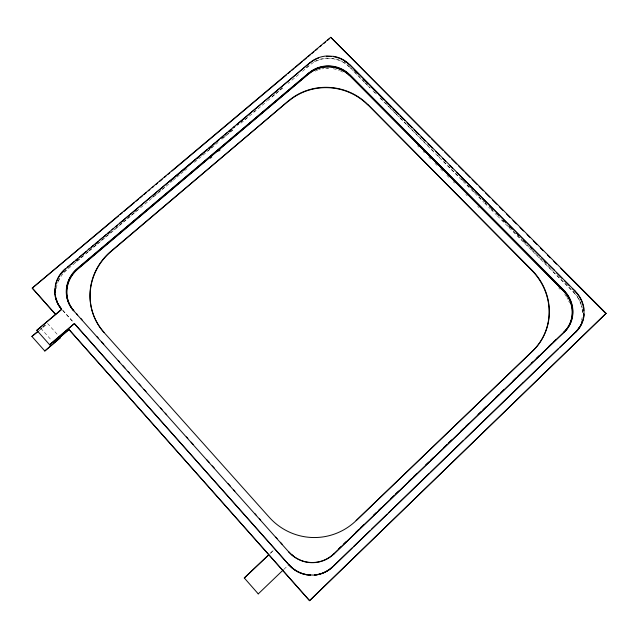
<?xml version="1.0" encoding="UTF-8"?>
<svg xmlns="http://www.w3.org/2000/svg" width="638" height="638" viewBox="0 0 638 638"><rect width="100%" height="100%" fill="white"/><g stroke="black" fill="none" stroke-linecap="round" stroke-linejoin="round"><path stroke-width="0.48" stroke-dasharray="3.19 2.39" d="M364.681 82.525L349.138 66.511A27.793 25.783 6.7 0 0 343.555 62.173M56.415 288.536L56.846 285.944A29.898 28.311 -26.6 0 1 57.954 282.315M368.07 85.931L370.239 87.717M283.95 569.319L288.24 565.156M270.018 553.561L273.59 550.171L270.002 553.617M40.736 328.913L42.204 327.661M42.937 327.039L45.888 324.535M38.735 330.939L46.088 324.678M63.816 272.394A29.922 28.335 -26.6 0 1 66.623 269.714L68.13 268.446M74.909 262.736L76.416 261.46M77.174 260.83L80.189 258.286M80.938 257.656L83.195 255.75M86.21 253.214L88.475 251.308M89.224 250.67L96.083 244.896M96.848 244.25L115.135 228.843M115.901 228.197L118.947 225.629M119.713 224.991L122.759 222.423M123.517 221.777L126.571 219.209M127.329 218.571L130.375 216.003M131.141 215.357L134.187 212.789M134.953 212.143L137.999 209.575M152.482 197.381L154.005 196.097M154.763 195.451L157.817 192.883M158.575 192.237L161.621 189.669M162.387 189.031L164.676 187.101M208.116 150.504L209.639 149.22M210.396 148.574L213.451 146.006M223.356 137.664L229.449 132.529M230.214 131.883L233.261 129.315M244.697 119.681L247.743 117.113M253.836 111.977L255.359 110.693M272.131 96.569L275.177 94.001M275.943 93.355L278.989 90.787M279.747 90.149L282.801 87.573M306.288 67.787L309.31 65.236M58.305 281.43A29.898 28.311 -26.6 0 1 66.807 269.906L72.078 265.464M72.828 264.834L88.634 251.516M89.392 250.878L172.388 180.945M173.153 180.299L176.2 177.731M176.957 177.093L180.004 174.525M180.761 173.887L183.808 171.319M184.573 170.673L187.62 168.113M194.47 162.339L218.076 142.441M221.88 139.236L234.066 128.972M240.917 123.198L266.812 101.378M267.569 100.74L284.325 86.624M288.129 83.418L289.652 82.135M291.917 80.221L299.469 73.856M302.492 71.312L310.044 64.948A27.769 25.767 6.7 0 1 326.249 58.481L333.443 58.832A27.769 25.767 6.7 0 1 349.082 66.854M552.907 271.652L573.817 292.244A29.611 27.825 38.3 0 1 575.755 294.381M545.179 263.885L573.817 292.244M62.899 310.379L73.418 322.198M349.138 66.511L353.205 70.603M353.883 71.281L364.745 82.19M365.422 82.876L367.456 84.918M374.442 91.936L376.548 94.049M380.75 98.276L384.953 102.503M385.655 103.204L387.76 105.318M388.462 106.02L394.061 111.65M394.762 112.352L399.667 117.28M400.369 117.99L405.975 123.62M406.677 124.322L428.401 146.15M431.208 148.965L434.709 152.482M437.509 155.305L441.017 158.822M443.817 161.637L457.837 175.721M461.338 179.238L462.741 180.65M466.944 184.868L469.042 186.982M472.551 190.507L474.648 192.612M478.859 196.839L480.956 198.952M485.159 203.179L486.563 204.583M491.467 209.511L492.871 210.923M501.978 220.07L504.786 222.893M507.585 225.708L510.392 228.524M513.191 231.339L516.692 234.856M517.394 235.566L522.299 240.494M523 241.196L528.607 246.826M531.414 249.641L543.321 261.612M544.023 262.314L552.436 270.767M365.359 83.203L370.176 88.052M372.991 90.875L376.5 94.408M380.017 97.941L389.156 107.12M389.858 107.822L395.48 113.476M396.182 114.178L484.035 202.453M484.736 203.155L490.359 208.809M491.061 209.511L496.683 215.166M497.385 215.867L544.477 263.183M417.499 145.711L418.903 147.123M423.098 151.35L424.501 152.761M428.696 156.988L430.802 159.101M434.996 163.328L437.102 165.441M440.603 168.966L442.7 171.08M446.903 175.314L449 177.428M453.203 181.655L454.599 183.066M465.804 194.343L467.199 195.754M477.702 206.329L479.098 207.733M558.689 287.866L560.068 289.261M62.604 310.323L73.346 322.342M47.563 323.426L58.345 335.628M40.768 328.243L51.782 340.636M582.366 308.944L582.693 312.668M582.446 312.819L582.111 309.095A29.587 27.801 38.3 0 0 581.545 306.336M573.57 292.411A29.587 27.801 38.3 0 1 581.298 305.427M582.167 317.445A29.587 27.801 38.3 0 1 581.625 320.156M564.75 294.317A30.393 28.63 37.8 0 1 566.448 296.734M566.959 297.571A30.393 28.63 37.8 0 1 567.9 299.286M568.737 301.056A30.393 28.63 37.8 0 1 569.455 302.875M315.132 71.185A28.622 26.629 6.7 0 1 317.668 70.124M318.529 69.821A28.622 26.629 6.7 0 1 320.3 69.303M322.094 68.888A28.622 26.629 6.7 0 1 323.921 68.585M325.763 68.394A28.622 26.629 6.7 0 1 328.554 68.322M333.18 68.752A28.622 26.629 6.7 0 1 339.424 70.523M340.277 70.882A28.622 26.629 6.7 0 1 342.758 72.11M576.353 295.131A29.611 27.825 38.3 0 1 578.012 297.483M578.514 298.297A29.611 27.825 38.3 0 1 579.862 300.833M580.253 301.694A29.611 27.825 38.3 0 1 581.266 304.358M581.545 305.267A29.611 27.825 38.3 0 1 582.207 308.018M314.39 61.631A27.793 25.783 6.7 0 1 326.281 58.13L333.483 58.481A27.793 25.783 6.7 0 1 342.781 61.734M58.114 281.246A29.922 28.335 -26.6 0 1 59.35 278.654M326.728 67.995A28.646 26.644 6.7 0 1 328.586 67.979"/><path stroke-width="0.96" d="M103.922 332.35L104.082 332.494A59.414 56.973 -22.5 0 1 111.108 251.452L288.743 100.7A56.439 53.082 7 0 1 367.727 104.496L531.917 270.121A59.055 56.216 35.3 0 1 532.818 350.868L356.108 520.648A61.902 60.873 87.1 0 1 269.172 517.179L103.922 332.35A59.462 57.021 -22.5 0 1 110.964 251.244L288.743 100.7M55.043 288.607L54.932 292.371A30.058 28.455 -26.5 0 0 55.179 295.179M55.123 292.547L55.179 290.8M583.547 315.77L583.618 314.04M583.874 313.888L583.802 315.619A29.739 27.936 38.2 0 1 582.327 321.911M309.167 73.386L77.637 268.901A30.823 29.252 -25.9 0 0 73.705 310.666L73.88 310.826A30.791 29.228 -25.9 0 1 77.812 269.092L309.167 73.386A28.734 26.724 6.7 0 1 349.56 75.348L563.314 290.481A30.52 28.742 37.8 0 1 564.08 332.047L334.001 553.744M73.338 310.347L73.522 310.507A30.847 29.276 -25.9 0 1 77.453 268.71L309.207 72.7A28.782 26.764 6.7 0 1 349.664 74.67L563.785 290.138A30.576 28.79 37.8 0 1 564.558 331.768L334.089 553.848A32.737 31.812 -89.7 0 1 288.902 552.093L73.338 310.347A30.871 29.3 -25.9 0 1 77.278 268.51L309.207 72.7M237.073 124.426L310.188 62.516A27.928 25.895 6.7 0 1 326.481 56.008L333.714 56.367A27.928 25.895 6.7 0 1 349.449 64.43L575.285 291.215A29.763 27.96 38.2 0 1 583.882 307.987L584.057 315.459A29.763 27.96 38.2 0 1 576.138 331.696L333.052 566.616A32.028 31.031 -89.3 0 1 314.757 575.125L306.607 574.814A32.028 31.031 -89.3 0 1 288.982 564.917L74.327 323.602L49.573 344.791L74.327 323.602M309.613 600.693L69.095 329.599L53.488 342.662L68.912 329.455L309.613 600.693L606.1 313.362L330.715 37.307L429.9 137.146M384.602 100.134L349.449 64.43M564.08 332.047L563.84 332.183A30.496 28.718 37.8 0 0 563.083 290.657L349.56 75.348M564.558 331.768L564.319 331.904A30.544 28.766 37.8 0 0 563.553 290.314L349.664 74.67M55.378 286.598L55.673 284.867A30.058 28.455 -26.5 0 1 65.69 268.75L310.188 62.516M55.578 286.781L55.865 285.05M356.108 520.648L532.61 350.988A59.007 56.176 35.3 0 0 531.709 270.313L367.727 104.496M244.29 577.98L268.574 554.972L244.29 577.98L258.231 593.842M309.589 600.597L606.1 313.362M333.674 565.802L352.032 548.058M353.444 546.694L369.888 530.808M371.324 529.42L387.075 514.196M388.51 512.816L429.199 473.388M430.044 472.678L446.369 456.792M447.23 456.066L463.547 440.196M465.134 438.769L522.929 382.808M523.136 382.712L540.099 366.22M541.04 365.414L558.154 348.874M559.558 347.519L575.643 331.975A29.715 27.912 38.2 0 0 581.744 322.916M338.746 548.784L340.859 546.75M343.627 543.991L346.49 541.319M355.581 532.467L358.516 529.739M360.598 527.642L363.532 524.907M373.485 515.225L376.428 512.481M378.501 510.392L381.444 507.649M390.671 498.669L393.63 495.909M395.688 493.836L398.646 491.077M408.575 481.419L411.55 478.644M413.584 476.586L416.566 473.811M425.761 464.863L428.752 462.071M430.77 460.03L433.768 457.239M443.665 447.613L446.664 444.806M448.673 442.78L451.68 439.973M460.851 431.057L463.866 428.234M465.86 426.224L468.882 423.401M478.037 414.493L481.068 411.662M483.046 409.668L486.084 406.829M495.933 397.251L498.988 394.404M500.95 392.418L504.004 389.571M513.119 380.687L516.182 377.832M518.136 375.862L521.198 372.999M531.239 363.325L532.666 361.945M536.255 358.492L539.118 355.733M548.345 346.841L551.16 344.129M553.274 342.096L556.089 339.384M258.207 593.93L283.24 569.941M44.812 351.004L60.251 337.781L44.812 351.004L31.9 336.433L37.786 331.417M49.78 344.919L36.813 330.301L61.559 309.255A30.082 28.479 -26.5 0 1 54.732 292.196L55.474 284.684A30.082 28.479 -26.5 0 1 65.507 268.558M38.001 331.561L31.9 336.433M210.277 158.216L211.792 156.932M218.627 151.166L220.142 149.882M67.205 267.474L74.016 261.739M75.531 260.464L77.796 258.557M79.311 257.281L86.122 251.547M89.918 248.349L88.227 249.426M91.441 247.066L93.73 245.136M95.253 243.852L98.308 241.284M99.831 240L102.12 238.078M103.643 236.794L105.932 234.864M107.455 233.58L109.744 231.65M112.033 229.728L113.556 228.444M115.845 226.514L117.368 225.23M119.657 223.308L207.334 149.467M208.857 148.183L211.146 146.254M212.669 144.97L214.958 143.048M216.481 141.764L219.536 139.196M221.059 137.912L223.348 135.982M224.871 134.698L227.16 132.768M228.683 131.484L230.972 129.562M233.253 127.632L234.784 126.348M67.389 267.673L68.904 266.397M71.169 264.491L72.684 263.215M75.707 260.663L77.222 259.395M79.487 257.481L81.002 256.213M83.267 254.299L85.54 252.385M91.609 247.273L93.132 245.989M95.421 244.067L96.944 242.783M103.795 237.009L105.318 235.725M107.607 233.803L109.13 232.519M169.309 181.83L195.212 160.018M196.735 158.734L199.024 156.804M200.547 155.528L202.828 153.599M204.351 152.315L207.398 149.747M208.921 148.471L211.21 146.541M212.733 145.257L215.014 143.335M216.545 142.051L218.826 140.129M221.115 138.199L222.638 136.915M224.919 134.993L226.442 133.709M228.731 131.787L231.012 129.857M233.301 127.935L234.824 126.651M237.113 124.729L238.636 123.445M240.917 121.523L242.44 120.239M237.153 125.032L238.676 123.748M240.957 121.826L242.48 120.542M55.538 314.39L32.219 288.105L330.715 37.307M32.219 288.105L118.628 215.859M120.151 214.575L122.44 212.653M123.963 211.369L134.642 202.398M136.165 201.114L138.454 199.192M139.985 197.908L142.274 195.986M143.797 194.71L146.086 192.788M148.375 190.858L149.898 189.582M152.187 187.66L153.71 186.376M155.999 184.454L157.53 183.17M159.811 181.248L162.1 179.326M164.389 177.404L165.92 176.12M168.209 174.198L169.732 172.914M172.021 170.992L286.438 74.853M287.961 73.569L290.25 71.647M291.773 70.363L294.062 68.441M295.585 67.157L302.452 61.392M303.975 60.108L306.264 58.186M307.795 56.902L310.084 54.98M311.607 53.696L313.896 51.774M315.419 50.498L317.708 48.568M319.997 46.646L321.52 45.37M323.809 43.448L325.34 42.164M327.621 40.242L329.152 38.958M554.494 270.337L548.656 264.89M572.262 288.599L575.285 291.215M575.643 331.975L575.396 332.111A29.691 27.889 38.2 0 0 579.886 326.353M576.138 331.696L575.891 331.84A29.739 27.936 38.2 0 0 582 322.764M326.449 56.367L331.17 56.447M310.602 575.029L306.543 574.599A31.94 30.951 -89.3 0 1 288.966 564.726L288.982 564.917M310.65 575.181L306.567 574.671A31.996 31.007 -89.3 0 1 288.974 564.853L74.487 323.673M36.813 330.301L61.75 309.414A30.058 28.455 -26.5 0 1 55.323 296.104M431.304 138.558L443.266 150.552M444.678 151.964L450.308 157.61M451.712 159.022L456.641 163.958M458.754 166.071L463.674 171.008M465.086 172.419L470.015 177.364M472.12 179.477L477.049 184.414M479.162 186.535L483.381 190.762M485.494 192.883L489.713 197.118M492.528 199.933L496.755 204.168M499.57 206.991L503.087 210.516M506.604 214.049L510.121 217.574M512.936 220.397L516.453 223.922M519.978 227.447L523.495 230.98M527.012 234.505L529.827 237.328M533.344 240.853L536.861 244.378M540.386 247.911L543.201 250.734M547.42 254.961L550.235 257.784M553.752 261.317L556.567 264.132M560.794 268.367L605.829 313.521M385.998 101.546L391.612 107.176M393.016 108.588L398.622 114.218M400.026 115.622L404.931 120.558M407.036 122.663L411.941 127.592M414.046 129.705L418.951 134.634M421.056 136.747L425.267 140.974M428.066 143.789L432.277 148.016M435.778 151.533L439.287 155.058M442.788 158.575L445.595 161.39M449.798 165.617L452.605 168.432M456.816 172.659L540.242 256.444M541.646 257.848L547.252 263.486M556.344 272.609L561.879 278.176M564.646 280.951L569.495 285.824M354.106 69.917L358.189 74.016M363.644 79.487L367.727 83.594M371.922 87.805L374.035 89.926M378.956 94.871L381.061 96.984M385.982 101.928L387.394 103.34M393.016 108.994L394.42 110.406M461.928 178.201L466.147 182.436M468.954 185.259L473.173 189.502M475.286 191.615L479.505 195.858M482.32 198.681L486.539 202.916M489.346 205.739L492.863 209.272M496.38 212.805L499.195 215.628M503.414 219.871L506.221 222.694M509.738 226.227L512.553 229.05M516.772 233.285L518.877 235.406M523.806 240.351L525.911 242.464M530.832 247.408L532.244 248.82M544.19 260.83L545.602 262.242M76.353 313.457L77.629 314.893M80.835 318.49L82.119 319.925M96.992 336.609L98.316 338.092M101.785 341.944L103.771 344.169M118.197 360.39L119.665 361.985M122.839 365.59L124.96 367.927M128.142 371.531L129.466 373.023M138.741 383.422L140.854 385.751M144.044 389.371L146.03 391.596M160.609 407.953L162.044 409.508M165.25 413.153L166.678 414.708M186.456 436.934L187.867 438.465M191.097 442.134L193.162 444.407M206.999 459.974L209.057 462.231M212.302 465.915L214.352 468.164M228.213 483.756L230.246 485.989M233.508 489.697L234.88 491.188M254.721 513.478L256.069 514.946M259.379 518.662L260.679 520.169M275.815 537.14L277.123 538.608M280.393 542.268L282.347 544.461M32.434 288.288L55.737 314.542M334.089 553.848L333.953 553.688A32.65 31.725 -89.7 0 1 288.886 551.934L288.902 552.093M583.858 310.754L583.626 308.146A29.739 27.936 38.2 0 0 582.805 304.454M293.193 555.81A32.562 31.645 -89.7 0 1 291.893 554.741M288.743 101.019A56.391 53.042 7 0 1 367.655 104.807M332.318 566.991A31.94 30.951 -89.3 0 1 329.774 569.088M329.104 569.567A31.94 30.951 -89.3 0 1 322.597 573.028M321.839 573.315A31.94 30.951 -89.3 0 1 314.67 574.91M309.143 73.721A28.718 26.7 6.7 0 1 349.504 75.691M582.398 320.451A29.691 27.889 38.2 0 1 581.497 323.059M61.527 309.031A30.002 28.407 -26.6 0 1 57.994 303.536M57.603 302.691A30.002 28.407 -26.6 0 1 56.615 300.075M582.646 320.3A29.715 27.912 38.2 0 1 582.079 322.054M344.504 61.248A27.881 25.855 6.7 0 1 345.979 62.253M61.336 308.864A30.026 28.431 -26.5 0 1 55.522 296.279M60.618 274.643A30.026 28.431 -26.5 0 1 63.066 271.636M310.172 62.859A27.905 25.879 6.7 0 1 318.553 58.042M333.674 56.718A27.905 25.879 6.7 0 1 339.767 58.441M340.596 58.792A27.905 25.879 6.7 0 1 349.393 64.781M575.037 291.383A29.739 27.936 38.2 0 1 579.256 296.646M579.759 297.467A29.739 27.936 38.2 0 1 582.526 303.552M332.406 567.118A31.996 31.007 -89.3 0 1 314.733 575.053M309.183 73.043A28.758 26.74 6.7 0 1 349.608 75.005"/></g></svg>
